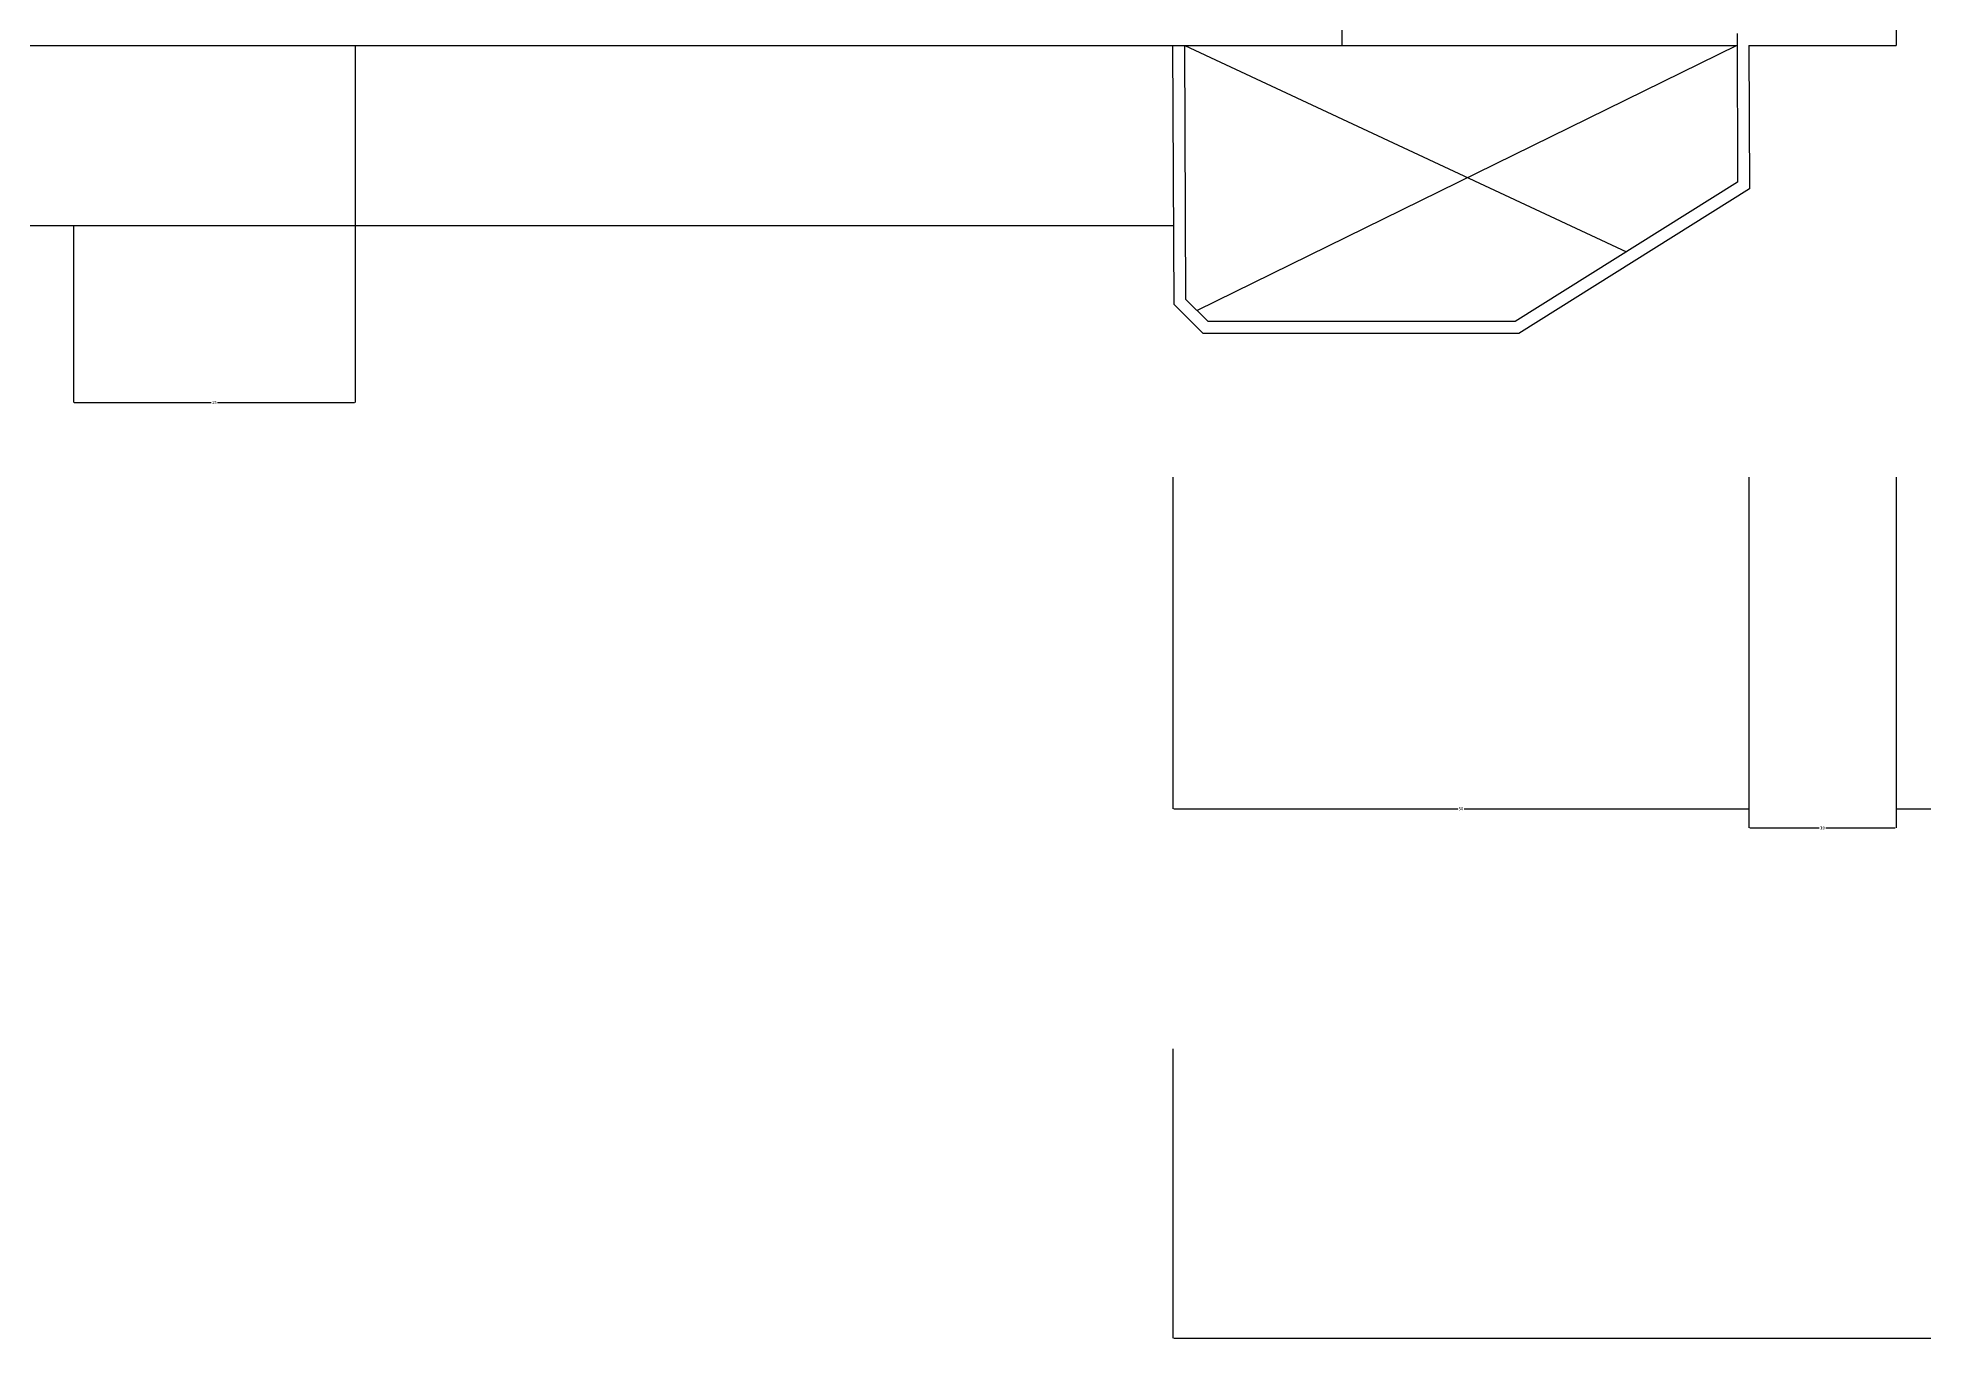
# Model space of a CAD drawing. Header units: metres. Extents: x 80 to 5348, y 323 to 6956.
# Drawn here: x 607 to 1196, y 647 to 1054 of the extents above; entities that cross this region are included whole.
import ezdxf

# ---------------------------------------------------------------- set-up
doc = ezdxf.new("R2010")
doc.units = ezdxf.units.M
for name, color, linetype in [('3', 3, 'Continuous'), ('4', 4, 'Continuous'), ('7', 7, 'Continuous'), ('DIM', 3, 'Continuous'), ('TEXT', 3, 'Continuous')]:
    doc.layers.add(name, color=color, linetype=linetype)
doc.dimstyles.get("Standard").update_dxf_attribs({"dimtxt": 2.5, "dimasz": 2.5, "dimexe": 1.25, "dimexo": 0.625, "dimtad": 1, "dimcen": 2.5, "dimazin": 3, "dimtfac": 1, "dimtmove": 0, "dimatfit": 3})

# ---------------------------------------------------------------- blocks, each defined once
blk = doc.blocks.new('*D2')
for p, q in [((961.52, 738.15), (961.52, 647.67)), ((4435.96, 738.15), (4435.96, 647.67)), ((961.77, 647.67), (2697.24, 647.67)), ((2700.24, 647.67), (4435.71, 647.67))]:
    blk.add_line(p, q)
at = {"layer": 'Defpoints'}
for p in [(961.52, 738.15), (4435.96, 738.15), (961.52, 647.67)]:
    blk.add_point(p, dxfattribs=at)
at = {"layer": 'TEXT', "insert": (2698.74, 647.67), "char_height": 1, "attachment_point": 5}
blk.add_mtext('960', dxfattribs=at)
blk = doc.blocks.new('*D3')
for p, q in [((4213.74, 920.49), (4213.74, 813.15)), ((1187.49, 916.74), (1187.49, 813.15)), ((1187.74, 813.15), (2699.115, 813.15)), ((2702.115, 813.15), (4213.49, 813.15))]:
    blk.add_line(p, q)
at = {"layer": 'Defpoints'}
for p in [(4213.74, 920.49), (1187.49, 916.74), (1187.49, 813.15)]:
    blk.add_point(p, dxfattribs=at)
at = {"layer": 'DIM', "insert": (2700.615, 813.15), "char_height": 1, "attachment_point": 5}
blk.add_mtext('740', dxfattribs=at)
blk = doc.blocks.new('*D4')
for p, q in [((706.01, 1051.69), (706.01, 940.12)), ((617.95, 995.44), (617.95, 940.12)), ((618.2, 940.12), (660.98, 940.12)), ((662.98, 940.12), (705.76, 940.12))]:
    blk.add_line(p, q)
at = {"layer": 'Defpoints'}
for p in [(706.01, 1051.69), (617.95, 995.44), (617.95, 940.12)]:
    blk.add_point(p, dxfattribs=at)
at = {"layer": 'DIM', "insert": (661.98, 940.12), "char_height": 1, "attachment_point": 5}
blk.add_mtext('15', dxfattribs=at)
blk = doc.blocks.new('*D6')
for p, q in [((961.52, 916.74), (961.52, 813.15)), ((1141.53, 916.74), (1141.53, 813.15)), ((961.77, 813.15), (1050.525, 813.15)), ((1052.525, 813.15), (1141.28, 813.15))]:
    blk.add_line(p, q)
at = {"layer": 'Defpoints'}
for p in [(961.52, 916.74), (1141.53, 916.74), (961.52, 813.15)]:
    blk.add_point(p, dxfattribs=at)
at = {"layer": 'DIM', "insert": (1051.525, 813.15), "char_height": 1, "attachment_point": 5}
blk.add_mtext('50', dxfattribs=at)
blk = doc.blocks.new('*D7')
for p, q in [((1141.53, 916.74), (1141.53, 807.15)), ((1187.49, 916.74), (1187.49, 807.15)), ((1141.78, 807.15), (1163.51, 807.15)), ((1165.51, 807.15), (1187.24, 807.15))]:
    blk.add_line(p, q)
at = {"layer": 'Defpoints'}
for p in [(1141.53, 916.74), (1187.49, 916.74), (1141.53, 807.15)]:
    blk.add_point(p, dxfattribs=at)
at = {"layer": 'DIM', "insert": (1164.51, 807.15), "char_height": 1, "attachment_point": 5}
blk.add_mtext('10', dxfattribs=at)

msp = doc.modelspace()

# ---------------------------------------------------------------- linework, layer by layer
at = {"layer": '3'}
for p, q in [((1014.43, 1051.69), (1014.43, 2041.69)), ((965.27, 1051.69), (1103.24, 987.2)), ((1137.78, 1051.66), (969.07, 968.88)), ((381.31, 995.44), (961.77, 995.44))]:
    msp.add_line(p, q, dxfattribs=at)
at = {"layer": '4'}
for p, q in [((384.95, 1051.69), (1137.89, 1051.69)), ((1168.7, 1051.66), (1168.76, 1051.69))]:
    msp.add_line(p, q, dxfattribs=at)
at = {"layer": '7'}
for p in [(1187.49, 2041.69), (1141.53, 1051.69)]:
    msp.add_line(p, (1187.49, 1051.69), dxfattribs=at)
for points in [[(1137.88, 1055.44), (1137.96, 1008.96), (1068.53, 965.44), (972.53, 965.44), (965.62, 972.32), (965.27, 1051.73)], [(1141.53, 1051.69), (1141.72, 1006.89), (1069.61, 961.69), (970.98, 961.69), (961.88, 970.76), (961.52, 1051.71)]]:
    msp.add_lwpolyline(points, dxfattribs=at)

# ---------------------------------------------------------------- dimensions: what is measured, and where the dimension line sits
at = {"layer": 'DIM'}
for base, p1, p2, text, picture, middle in [((617.95, 940.12), (617.95, 995.44), (706.01, 1051.69), '15', '*D4', (661.98, 940.12)), ((1187.49, 813.15), (1187.49, 916.74), (4213.74, 920.49), '740', '*D3', (2700.615, 813.15)), ((961.52, 813.15), (961.52, 916.74), (1141.53, 916.74), '50', '*D6', (1051.525, 813.15)), ((1141.53, 807.15), (1141.53, 916.74), (1187.49, 916.74), '10', '*D7', (1164.51, 807.15))]:
    dim = msp.add_linear_dim(base=base, p1=p1, p2=p2, text=text, dimstyle='Standard', dxfattribs=at)
    dim.commit()
    dim.dimension.update_dxf_attribs({"geometry": picture, "text_midpoint": middle})
at = {"layer": 'TEXT'}
dim = msp.add_linear_dim(base=(961.52, 647.67), p1=(961.52, 738.15), p2=(4435.96, 738.15), text='960', dimstyle='Standard', dxfattribs=at)
dim.commit()
dim.dimension.update_dxf_attribs({"geometry": '*D2', "text_midpoint": (2698.74, 647.67)})

doc.saveas('drawing.dxf')
